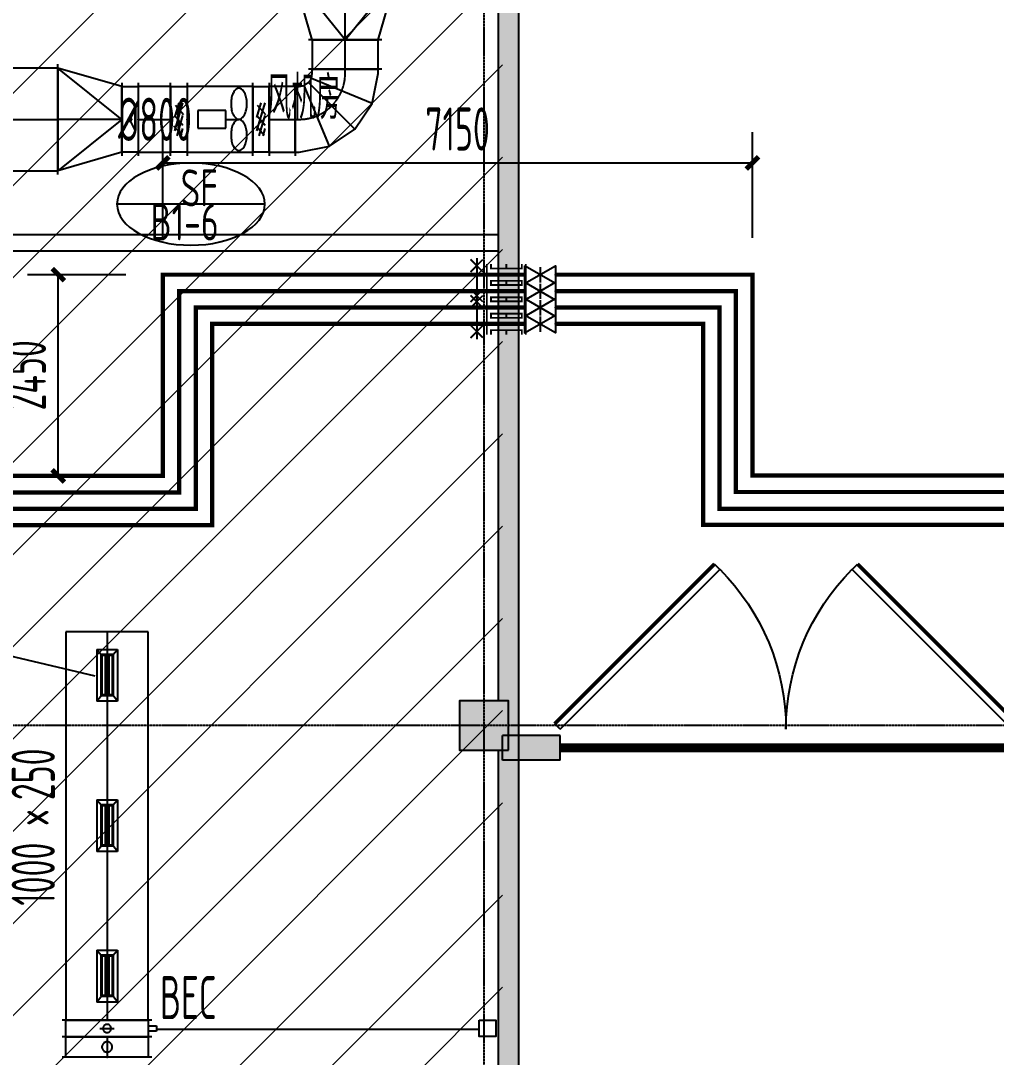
# Model space of a CAD drawing. Extents: x -20827274 to 1300756471, y -549375 to 3431892.
# Drawn here: x 38604 to 50475, y -211549 to -198935 of the extents above; entities that cross this region are included whole.
import ezdxf

# ---------------------------------------------------------------- set-up
doc = ezdxf.new("R2010")
doc.units = 0
doc.header["$LTSCALE"] = 10
for name, pattern in [('CENTER2', [1.125, 0.75, -0.125, 0.125, -0.125]), ('DASH', [0.35, 0.25, -0.1]), ('暖附图底图$0$DASH', [0.35, 0.25, -0.1]), ('暖附图底图$0$DOTE', [2.42, 2, -0.2, 0.02, -0.2])]:
    doc.linetypes.add(name, pattern=pattern)
for name, color, linetype in [('1-zs', 3, 'Continuous'), ('1-标注暖通', 4, 'Continuous'), ('DUCT-排烟中心线', 5, 'CENTER2'), ('DUCT-排烟标注', 3, 'Continuous'), ('DUCT-排烟法兰', 4, 'Continuous'), ('DUCT-排烟管', 2, 'Continuous'), ('DUCT-排烟管端线', 4, 'Continuous'), ('DUCT-排烟阀门', 7, 'Continuous'), ('DUCT-排风风口', 7, 'Continuous'), ('DUCT-送风中心线', 5, 'CENTER2'), ('DUCT-送风标注', 3, 'Continuous'), ('DUCT-送风法兰', 2, 'Continuous'), ('DUCT-送风管', 4, 'Continuous'), ('DUCT-送风管端线', 2, 'Continuous'), ('DUCT-送风管设备', 7, 'Continuous'), ('DUCT-送风阀门', 7, 'Continuous'), ('H-PIPE-空冷供水', 122, 'Continuous'), ('H-PIPE-空冷回水', 122, 'DASH'), ('H-TH_DIM', 3, 'Continuous'), ('H-VALVE-空冷供水', 7, 'Continuous'), ('H-VALVE-空冷回水', 7, 'Continuous'), ('H-暖通设备', 181, 'Continuous'), ('PUB_HATCH', 8, 'Continuous'), ('暖附图底图$0$1-标注暖通', 8, 'Continuous'), ('暖附图底图$0$A-COLUMN', 8, 'Continuous'), ('暖附图底图$0$A-PUB_HATCH', 8, 'Continuous'), ('暖附图底图$0$A-ROOM_NAME', 8, 'Continuous'), ('暖附图底图$0$A-WALL', 8, 'Continuous'), ('暖附图底图$0$A-WINDOW', 8, 'Continuous'), ('暖附图底图$0$DOTE', 8, 'Continuous'), ('暖附图底图$0$WALL', 8, 'Continuous'), ('暖附图底图$0$WINDOW_RF', 8, 'Continuous'), ('设备以及附件层', 7, 'Continuous')]:
    doc.layers.add(name, color=color, linetype=linetype)
doc.layers.add('F-非人防区', color=105, linetype='Continuous', lineweight=15)
doc.styles.add('8B2_02', font='tssdeng.shx', dxfattribs={"width": 0.6, "bigfont": 'TSSDCHN.shx'})
doc.styles.add('8B2_02_T3', font='tssdeng.shx', dxfattribs={"width": 0.6, "bigfont": 'TSSDCHN.shx'})
doc.styles.add('暖附图底图$0$8B2_02', font='tssdeng.shx', dxfattribs={"width": 0.6, "bigfont": 'TSSDCHN.shx'})
doc.dimstyles.new('_TCH_ARCH&&150', dxfattribs={"dimtxt": 525, "dimasz": 150, "dimexe": 375, "dimexo": 450, "dimgap": 150, "dimtad": 1, "dimdec": 0, "dimrnd": 50, "dimzin": 0, "dimdsep": 46, "dimtxsty": '8B2_02_T3', "dimblk": 'ARCHTICK', "dimcen": 0.09, "dimclrt": 7, "dimazin": 2, "dimtfac": 1, "dimtdec": 0, "dimtix": 1, "dimtmove": 2, "dimatfit": 3, "dimfxl": 0, "dimtolj": 1, "dimtzin": 0, "dimarcsym": 0})

# ---------------------------------------------------------------- blocks, each defined once
blk = doc.blocks.new('$VALVE$00000782')
at = {"layer": '设备以及附件层'}
for points in [[(-37.3, 53.7), (37.3, 128.2)], [(37.3, 53.7), (-37.3, 128.2)], [(0, 136.5), (0, -136.5)], [(37.3, -128.2), (-37.3, -53.7)], [(-37.3, -128.2), (37.3, -53.7)]]:
    blk.add_lwpolyline(points, dxfattribs=at)
blk = doc.blocks.new('RGGT')
at = {"layer": '1-标注暖通', "const_width": 20}
for points in [[(797149, 247868), (797000, 247719)], [(797000, 247868), (797149, 247719)], [(797075, 247884), (797075, 247338)], [(797000, 247504), (797149, 247355)], [(797149, 247504), (797000, 247355)]]:
    blk.add_lwpolyline(points, dxfattribs=at)
at = {"layer": 'H-VALVE-空冷回水', "xscale": 2, "yscale": 2, "zscale": 2}
blk.add_blockref('$VALVE$00000782', (797075, 247611), dxfattribs=at)
blk = doc.blocks.new('$风口$00000108')
for p, q in [((-250, 135), (-190, 75)), ((-250, -135), (-250, 135)), ((250, 135), (200, 75)), ((250, 135), (250, -135)), ((200, 25), (-190, 25)), ((-250, -135), (-190, -75)), ((200, -25), (-190, -25)), ((200, -75), (250, -135)), ((250, -135), (-250, -135))]:
    blk.add_line(p, q)
at = {"linetype": 'Continuous'}
blk.add_line((250, 135), (-250, 135), dxfattribs=at)
at = {"lineweight": 40}
for p, q in [((-190, 75), (200, 75)), ((-190, -75), (-190, 75)), ((200, 75), (200, -75)), ((-190, -75), (200, -75))]:
    blk.add_line(p, q, dxfattribs=at)
blk = doc.blocks.new('$轴流风机$00000011')
for p, q in [((-500, 500, 0), (-500, -500, 0)), ((500, 500, 0), (-500, 500, 0)), ((500, -500, 0), (500, 500, 0)), ((-339, 135, 0), (-339, -135, 0)), ((88, 135, 0), (-339, 135, 0)), ((88, -135, 0), (88, 135, 0)), ((88, 0, 0), (288, 0, 0)), ((-339, -135, 0), (88, -135, 0)), ((-500, -500, 0), (500, -500, 0))]:
    blk.add_line(p, q)
for centre, radius, start, end in [((288, 410, 0), 64.8, 90, 129.1821), ((288, 410, 0), 64.8, 50.8179, 90), ((633, 238, 0), 465, 168.1126, 180), ((462, 274, 0), 291, 153.0603, 168.1126), ((355, 329, 0), 170, 129.1821, 153.0603), ((222, 329, 0), 170, 26.9397, 50.8179), ((115, 274, 0), 291, 11.8874, 26.9397), ((-56, 238, 0), 465, 0, 11.8874), ((633, 238, 0), 465, 180, 191.8874), ((-56, 238, 0), 465, 348.1126, 0), ((462, 202, 0), 291, 191.8874, 206.9397), ((355, 148, 0), 170, 206.9397, 230.8179), ((288, 66, 0), 64.8, 230.8179, 270), ((288, 66, 0), 64.8, 270, 309.1821), ((222, 148, 0), 170, 309.1821, 333.0603), ((115, 202, 0), 291, 333.0603, 348.1126), ((633, -238, 0), 465, 168.1126, 180), ((462, -202, 0), 291, 153.0603, 168.1126), ((355, -148, 0), 170, 129.1821, 153.0603), ((288, -66, 0), 64.8, 90, 129.1821), ((288, -66, 0), 64.8, 50.8179, 90), ((222, -148, 0), 170, 26.9397, 50.8179), ((115, -202, 0), 291, 11.8874, 26.9397), ((-56, -238, 0), 465, 0, 11.8874), ((633, -238, 0), 465, 180, 191.8874), ((-56, -238, 0), 465, 348.1126, 0), ((462, -274, 0), 291, 191.8874, 206.9397), ((355, -329, 0), 170, 206.9397, 230.8179), ((288, -410, 0), 64.8, 230.8179, 270), ((288, -410, 0), 64.8, 270, 309.1821), ((222, -329, 0), 170, 309.1821, 333.0603), ((115, -274, 0), 291, 333.0603, 348.1126)]:
    blk.add_arc(centre, radius, start, end)
for p in [(-500, 0, 0), (500, 0, 0)]:
    blk.add_point(p)
blk = doc.blocks.new('_FZH')
blk.add_lwpolyline([(-0.5, -0.5), (0.5, -0.5), (0.5, 0.5), (-0.5, 0.5)], close=True)
at = {"layer": 'PUB_HATCH'}
blk.add_solid([(-0.5, -0.5), (0.5, -0.5), (-0.5, 0.5), (0.5, 0.5)], dxfattribs=at)
blk = doc.blocks.new('暖附图底图$0$$DorLib2D$00000091')
for p, q in [((-0.5, 0.0417), (-0.1464, 0.3952)), ((-0.1464, 0.3952), (-0.1582, 0.407)), ((0.1464, 0.3952), (0.1582, 0.407)), ((0.5, 0.0417), (0.1464, 0.3952)), ((-0.5, 0.0417), (-0.5118, 0.0535)), ((0.5, 0.0417), (0.5118, 0.0535))]:
    blk.add_line(p, q)
at = {"const_width": 0.00833}
for points in [[(-0.5118, 0.0535), (-0.1582, 0.407)], [(0.5118, 0.0535), (0.1582, 0.407)]]:
    blk.add_lwpolyline(points, dxfattribs=at)
for centre, start, end in [((-0.5, 0.0417), 0, 45), ((0.5, 0.0417), 135, 180)]:
    blk.add_arc(centre, 0.5, start, end)
blk = doc.blocks.new('暖附图底图$0$$DorLib2D$00000213')
at = {"color": 0, "linetype": '暖附图底图$0$DASH', "const_width": 0.02}
blk.add_lwpolyline([(0.5, 0), (-0.5, 0)], dxfattribs=at)
blk = doc.blocks.new('暖附图底图$0$AFSFCS')
at = {"layer": '暖附图底图$0$A-PUB_HATCH'}
for points in [[(44416.4, -201635.4), (44666.4, -201635.4), (44666.4, -198510.4), (44416.4, -198510.4)], [(44416.4, -207210.4), (44541.4, -207210.4), (44541.4, -207510.4), (44666.4, -207510.4), (44666.4, -201635.4), (44416.4, -201635.4)], [(44541.4, -207510.4), (44541.4, -207810.4), (44416.4, -207810.4), (44416.4, -216085.4), (44666.4, -216085.4), (44666.4, -207510.4)], [(45166.4, -207635.4), (44466.4, -207635.4), (44466.4, -207935.4), (45166.4, -207935.4)]]:
    blk.add_hatch(color=256, dxfattribs=at).paths.add_polyline_path(points)
at = {"layer": '暖附图底图$0$A-WALL'}
for p, q in [((44416.4, -201635.4), (44416.4, -198510.4)), ((44666.4, -201635.4), (44666.4, -198510.4)), ((38366.4, -201535.4), (44416.4, -201535.4)), ((44416.4, -207210.4), (44416.4, -201635.4)), ((44666.4, -207510.4), (44666.4, -201635.4)), ((38266.4, -201735.4), (44416.4, -201735.4)), ((44666.4, -216085.4), (44666.4, -207510.4)), ((44416.4, -216085.4), (44416.4, -207810.4))]:
    blk.add_line(p, q, dxfattribs=at)
at = {"layer": '暖附图底图$0$DOTE', "color": 16, "linetype": '暖附图底图$0$DOTE', "ltscale": 1.5}
for p, q in [((44241.4, -155629.3), (44241.4, -385768.2)), ((145070.3, -207510.4), (4332, -207510.4))]:
    blk.add_line(p, q, dxfattribs=at)
at = {"layer": '暖附图底图$0$WALL'}
for p, q in [((45166.4, -207635.4), (44466.4, -207635.4)), ((44466.4, -207935.4), (44466.4, -207635.4)), ((45166.4, -207935.4), (45166.4, -207635.4)), ((45166.4, -207935.4), (44466.4, -207935.4))]:
    blk.add_line(p, q, dxfattribs=at)
at = {"layer": '暖附图底图$0$A-COLUMN', "xscale": 600, "yscale": 600, "zscale": 600, "rotation": 90}
blk.add_blockref('_FZH', (44241.4, -207510.4), dxfattribs=at)
at = {"layer": '暖附图底图$0$A-WINDOW', "xscale": -5500, "yscale": 5500, "zscale": 100, "rotation": 180}
blk.add_blockref('暖附图底图$0$$DorLib2D$00000213', (47916.4, -207785.4), dxfattribs=at)
at = {"layer": '暖附图底图$0$WINDOW_RF', "xscale": 5500, "yscale": -5500, "zscale": 100, "rotation": 180}
blk.add_blockref('暖附图底图$0$$DorLib2D$00000091', (47916.4, -207785.4), dxfattribs=at)
at = {"layer": '暖附图底图$0$A-ROOM_NAME', "style": '暖附图底图$0$8B2_02', "width": 0.6}
blk.add_text('风机房', height=525, dxfattribs=at).set_placement((41596.7, -200135.5))
blk = doc.blocks.new('暖附图底图')
at = {"layer": '暖附图底图$0$1-标注暖通', "linetype": '暖附图底图$0$DASH'}
blk.add_blockref('暖附图底图$0$AFSFCS', (500000, 0), dxfattribs=at)
blk = doc.blocks.new('_ArchTick')
at = {"color": 0, "linetype": 'ByBlock', "const_width": 0.4}
blk.add_lwpolyline([(-0.5, -0.5), (0.5, 0.5)], dxfattribs=at)
blk = doc.blocks.new('*D1118')
at = {"layer": 'Defpoints', "color": 0, "transparency": 16777216}
for p in [(47507, -200665), (40333, -202026), (47507, -202026)]:
    blk.add_point(p, dxfattribs=at)
at = {"layer": 'H-TH_DIM', "color": 0, "lineweight": -2, "transparency": 16777216}
for p, q in [((40333, -201576), (40333, -200290)), ((47507, -201576), (47507, -200290)), ((40333, -200665), (47507, -200665))]:
    blk.add_line(p, q, dxfattribs=at)
at = {"layer": 'H-TH_DIM', "color": 0, "lineweight": -2, "transparency": 16777216, "xscale": 150, "yscale": 150, "zscale": 150, "rotation": 180}
blk.add_blockref('_ArchTick', (40333, -200665), dxfattribs=at)
at = {"layer": 'H-TH_DIM', "color": 0, "lineweight": -2, "transparency": 16777216, "xscale": 150, "yscale": 150, "zscale": 150}
blk.add_blockref('_ArchTick', (47507, -200665), dxfattribs=at)
at = {"layer": 'H-TH_DIM', "color": 7, "transparency": 16777216, "insert": (43920, -200253), "char_height": 525, "attachment_point": 5, "style": '8B2_02_T3'}
blk.add_mtext('\\A1;7150', dxfattribs=at)
blk = doc.blocks.new('*D1119')
at = {"layer": 'Defpoints', "color": 0, "transparency": 16777216}
for p in [(39061, -202026), (40333, -202026), (40333, -204475)]:
    blk.add_point(p, dxfattribs=at)
at = {"layer": 'H-TH_DIM', "color": 0, "lineweight": -2, "transparency": 16777216}
for p, q in [((39883, -202026), (38686, -202026)), ((39061, -204475), (39061, -202026)), ((39883, -204475), (38686, -204475))]:
    blk.add_line(p, q, dxfattribs=at)
at = {"layer": 'H-TH_DIM', "color": 0, "lineweight": -2, "transparency": 16777216, "xscale": 150, "yscale": 150, "zscale": 150}
for p, rotation in [((39061, -202026), 90), ((39061, -204475), 270)]:
    blk.add_blockref('_ArchTick', p, dxfattribs=dict(at, rotation=rotation))
at = {"layer": 'H-TH_DIM', "color": 7, "transparency": 16777216, "insert": (38649, -203251), "char_height": 525, "attachment_point": 5, "rotation": 90, "style": '8B2_02_T3'}
blk.add_mtext('\\A1;2450', dxfattribs=at)
blk = doc.blocks.new('$VALVE$00000547')
at = {"const_width": 30}
for points in [[(-317, 175), (-317, 175), (-317, -175)], [(0, 100), (-250, 100), (-250, 175)], [(0, 100), (0, 175)], [(0, 100), (250, 100), (250, 175)], [(317, 175), (317, 175), (317, -175)], [(-250, -175), (-250, -100), (0, -100)], [(0, -175), (0, -100)], [(250, -175), (250, -100), (0, -100)]]:
    blk.add_lwpolyline(points, dxfattribs=at)
blk = doc.blocks.new('$VALVE$00000296')
for points in [[(-125, 72.2), (-125, -72.2), (125, 72.2), (125, -72.2), (-125, 72.2)], [(0, 60.2), (0, -63.6)]]:
    blk.add_lwpolyline(points)
for p in [(-125, 0), (125, 0)]:
    blk.add_point(p)

msp = doc.modelspace()

# ---------------------------------------------------------------- hatches: boundary and pattern name
at = {"layer": 'F-非人防区'}
h = msp.add_hatch(dxfattribs=at)
h.set_pattern_fill('ANSI31', color=8, scale=500)
h.set_pattern_definition([(45, (-67108.6, 126739.6), (-561.266, 561.266), [])])
edge = h.paths.add_edge_path()
edge.add_line((26041.4, -160910.4), (26041.4, -174910.4))
edge.add_line((26041.4, -174910.4), (44466.4, -174910.4))
edge.add_line((44466.4, -174910.4), (44466.4, -230535.4))
edge.add_line((44466.4, -230535.4), (29591.4, -230535.4))
edge.add_line((29591.4, -230535.4), (29591.4, -228585.4))
edge.add_line((29591.4, -228585.4), (32466.4, -228585.4))
edge.add_line((32466.4, -228585.4), (32466.4, -223185.4))
edge.add_line((32466.4, -223185.4), (6116.4, -223185.4))
edge.add_line((6116.4, -223185.4), (6116.4, -236210.4))
edge.add_line((6116.4, -236210.4), (5916.4, -236210.4))
edge.add_line((5916.4, -236210.4), (5921.1, -289912.2))
edge.add_line((5921.1, -289912.2), (35191.4, -289912.2))
edge.add_line((35191.4, -289912.2), (35191.4, -296310.4))
edge.add_line((35191.4, -296310.4), (35041.4, -296310.4))
edge.add_line((35041.4, -296310.4), (35041.4, -296910.4))
edge.add_line((35041.4, -296910.4), (35641.4, -296910.4))
edge.add_line((35641.4, -296910.4), (44736.4, -305099.6))
edge.add_line((44736.4, -305099.6), (22456.5, -329844))
edge.add_line((22456.5, -329844), (22456.5, -340006.4))
edge.add_line((22456.5, -340006.4), (-13248.1, -379660.4))
edge.add_line((-13248.1, -379660.4), (-90108.6, -379660.4))
edge.add_line((-90108.6, -379660.4), (-90108.6, -373660.4))
edge.add_line((-90108.6, -373660.4), (-91358.6, -373660.4))
edge.add_arc((-91358.6, -361660.4), 12000, 180, 270, ccw=False)
edge.add_line((-103358.6, -361660.4), (-103358.6, -333450.4))
edge.add_line((-103358.6, -333450.4), (-95358.6, -333436.6))
edge.add_line((-95358.6, -333436.6), (-95358.6, -160610.4))
edge.add_line((-95358.6, -160610.4), (-86333.4, -160610.4))
edge.add_line((-86333.4, -160610.4), (-86333.6, -149790))
edge.add_line((-86333.6, -149790), (-73433.4, -149790))
edge.add_line((-73433.4, -149790), (-73433.4, -160610.4))
edge.add_line((-73433.4, -160610.4), (26041.4, -160910.4))
at = {"layer": 'H-PIPE-空冷供水', "linetype": 'Continuous'}
for points in [[(40533, -202225.7), (40506.7, -202225.7), (40506.7, -202199.5)], [(40533, -202225.7), (40533, -202199.5), (40506.7, -202199.5)], [(47307, -202225.7), (47307, -202199.5), (47333.2, -202199.5)], [(47307, -202225.7), (47333.2, -202225.7), (47333.2, -202199.5)], [(40933, -202625.7), (40906.7, -202625.7), (40906.7, -202599.5)], [(40933, -202625.7), (40933, -202599.5), (40906.7, -202599.5)], [(46907, -202625.7), (46907, -202599.5), (46933.2, -202599.5)], [(46907, -202625.7), (46933.2, -202625.7), (46933.2, -202599.5)], [(40533, -204675.5), (40559.2, -204675.5), (40559.2, -204701.7)], [(40533, -204675.5), (40533, -204701.7), (40559.2, -204701.7)], [(47307, -204670.4), (47307, -204696.6), (47280.7, -204696.6)], [(47307, -204670.4), (47280.7, -204670.4), (47280.7, -204696.6)], [(40933, -205075.5), (40959.2, -205075.5), (40959.2, -205101.7)], [(40933, -205075.5), (40933, -205101.7), (40959.2, -205101.7)], [(46907, -205070.4), (46907, -205096.6), (46880.7, -205096.6)], [(46907, -205070.4), (46880.7, -205070.4), (46880.7, -205096.6)]]:
    msp.add_hatch(color=256, dxfattribs=at).paths.add_polyline_path(points)
at = {"layer": 'H-PIPE-空冷回水', "linetype": 'DASH'}
for points in [[(40333, -202025.7), (40333, -201999.5), (40306.7, -201999.5)], [(40333, -202025.7), (40306.7, -202025.7), (40306.7, -201999.5)], [(47507, -202025.7), (47507, -201999.5), (47533.2, -201999.5)], [(47507, -202025.7), (47533.2, -202025.7), (47533.2, -201999.5)], [(40733, -202425.7), (40706.7, -202425.7), (40706.7, -202399.5)], [(40733, -202425.7), (40733, -202399.5), (40706.7, -202399.5)], [(47107, -202425.7), (47107, -202399.5), (47133.2, -202399.5)], [(47107, -202425.7), (47133.2, -202425.7), (47133.2, -202399.5)], [(47507, -204470.4), (47507, -204496.6), (47480.7, -204496.6)], [(47507, -204470.4), (47480.7, -204470.4), (47480.7, -204496.6)], [(40333, -204475.5), (40333, -204501.7), (40359.2, -204501.7)], [(40333, -204475.5), (40359.2, -204475.5), (40359.2, -204501.7)], [(40733, -204875.5), (40759.2, -204875.5), (40759.2, -204901.7)], [(40733, -204875.5), (40733, -204901.7), (40759.2, -204901.7)], [(47107, -204873.7), (47107, -204899.9), (47080.7, -204899.9)], [(47107, -204873.7), (47080.7, -204873.7), (47080.7, -204899.9)]]:
    msp.add_hatch(color=256, dxfattribs=at).paths.add_polyline_path(points)

# ---------------------------------------------------------------- linework, layer by layer
at = {"layer": '1-标注暖通'}
for p, q in [((38163.8, -206589.7), (39506.5, -206908.4, 2600)), ((40257.7, -211205.5, 500), (44184.1, -211205.5))]:
    msp.add_line(p, q, dxfattribs=at)
msp.add_lwpolyline([(44184.1, -211097.8), (44384.1, -211097.8), (44384.1, -211297.8), (44184.1, -211297.8)], close=True, dxfattribs=at)
at = {"layer": 'DUCT-排烟中心线'}
msp.add_line((39654.6, -206372.8), (39654.6, -211098.9), dxfattribs=at)
at = {"layer": 'DUCT-排烟法兰'}
for p, q in [((40199.6, -211099), (39109.6, -211099)), ((40199.6, -211299.2), (39109.6, -211299.2)), ((40199.6, -211549.4), (39109.6, -211549.4))]:
    msp.add_line(p, q, dxfattribs=at)
at = {"layer": 'DUCT-排烟法兰', "color": 18, "true_color": 0x000000}
for p in [(39654.6, -211098.9, 500), (39654.6, -211099.1, 500), (39654.6, -211299.1, 500), (39654.6, -211299.3, 500), (39654.6, -211549.3, 500)]:
    msp.add_point(p, dxfattribs=at)
at = {"layer": 'DUCT-排烟管'}
for p, q in [((39154.6, -206372.8), (39154.6, -211098.9)), ((40154.6, -206372.8), (39154.6, -206372.8)), ((40154.6, -211098.9), (40154.6, -206372.8)), ((39154.6, -211098.9), (40154.6, -211098.9)), ((39154.6, -211299.1), (39154.6, -211099.1)), ((40154.6, -211099.1), (40154.6, -211299.1)), ((39154.6, -211549.3), (39154.6, -211299.3)), ((40154.6, -211299.3), (40154.6, -211549.3))]:
    msp.add_line(p, q, dxfattribs=at)
at = {"layer": 'DUCT-排烟管端线'}
for p, q in [((39154.6, -211099.1), (40154.6, -211099.1)), ((39154.6, -211299.1), (40154.6, -211299.1)), ((40154.6, -211299.3), (39154.6, -211299.3)), ((40154.6, -211549.3), (39154.6, -211549.3))]:
    msp.add_line(p, q, dxfattribs=at)
at = {"layer": 'DUCT-排烟阀门'}
for p, q in [((39625.2, -211158.7), (39620.4, -211162.7)), ((39630.5, -211155.3), (39625.2, -211158.7)), ((39636.2, -211152.7), (39630.5, -211155.3)), ((39642.2, -211150.7), (39636.2, -211152.7)), ((39648.3, -211149.5), (39642.2, -211150.7)), ((39654.6, -211149.1), (39648.3, -211149.5)), ((39660.9, -211149.5), (39654.6, -211149.1)), ((39667, -211150.7), (39660.9, -211149.5)), ((39673, -211152.7), (39667, -211150.7)), ((39678.7, -211155.3), (39673, -211152.7)), ((39684, -211158.7), (39678.7, -211155.3)), ((39688.8, -211162.7), (39684, -211158.7)), ((39567.1, -211199.1), (39742.1, -211199.1)), ((39605.5, -211189.8), (39604.7, -211196)), ((39604.7, -211196), (39604.7, -211202.3)), ((39604.7, -211202.3), (39605.5, -211208.5)), ((39607, -211183.7), (39605.5, -211189.8)), ((39605.5, -211208.5), (39607, -211214.6)), ((39609.4, -211177.9), (39607, -211183.7)), ((39607, -211214.6), (39609.4, -211220.4)), ((39612.4, -211172.4), (39609.4, -211177.9)), ((39609.4, -211220.4), (39612.4, -211225.9)), ((39616.1, -211167.3), (39612.4, -211172.4)), ((39612.4, -211225.9), (39616.1, -211231)), ((39620.4, -211162.7), (39616.1, -211167.3)), ((39616.1, -211231), (39620.4, -211235.6)), ((39620.4, -211235.6), (39625.2, -211239.6)), ((39625.2, -211239.6), (39630.5, -211243)), ((39630.5, -211243), (39636.2, -211245.6)), ((39636.2, -211245.6), (39642.2, -211247.6)), ((39642.2, -211247.6), (39648.3, -211248.7)), ((39648.3, -211248.7), (39654.6, -211249.1)), ((39654.6, -211249.1), (39660.9, -211248.7)), ((39660.9, -211248.7), (39667, -211247.6)), ((39667, -211247.6), (39673, -211245.6)), ((39673, -211245.6), (39678.7, -211243)), ((39678.7, -211243), (39684, -211239.6)), ((39684, -211239.6), (39688.8, -211235.6)), ((39693.1, -211167.3), (39688.8, -211162.7)), ((39688.8, -211235.6), (39693.1, -211231)), ((39696.8, -211172.4), (39693.1, -211167.3)), ((39693.1, -211231), (39696.8, -211225.9)), ((39699.8, -211177.9), (39696.8, -211172.4)), ((39696.8, -211225.9), (39699.8, -211220.4)), ((39702.2, -211183.7), (39699.8, -211177.9)), ((39699.8, -211220.4), (39702.2, -211214.6)), ((39703.7, -211189.8), (39702.2, -211183.7)), ((39702.2, -211214.6), (39703.7, -211208.5)), ((39704.5, -211196), (39703.7, -211189.8)), ((39703.7, -211208.5), (39704.5, -211202.3)), ((39704.5, -211202.3), (39704.5, -211196)), ((40154.6, -211165.9), (40254.6, -211165.9)), ((40254.6, -211232.3), (40154.6, -211232.3)), ((40254.6, -211165.9), (40254.6, -211232.3)), ((39593.7, -211410.4), (39592.5, -211417.3)), ((39595.6, -211403.7), (39593.7, -211410.4)), ((39598.3, -211397.2), (39595.6, -211403.7)), ((39601.7, -211391.1), (39598.3, -211397.2)), ((39605.7, -211385.4), (39601.7, -211391.1)), ((39610.4, -211380.1), (39605.7, -211385.4)), ((39615.6, -211375.5), (39610.4, -211380.1)), ((39621.3, -211371.4), (39615.6, -211375.5)), ((39627.5, -211368), (39621.3, -211371.4)), ((39634, -211365.3), (39627.5, -211368)), ((39640.7, -211363.4), (39634, -211365.3)), ((39647.6, -211362.2), (39640.7, -211363.4)), ((39654.6, -211361.8), (39647.6, -211362.2)), ((39654.6, -211315), (39654.6, -211533.7)), ((39661.6, -211362.2), (39654.6, -211361.8)), ((39668.5, -211363.4), (39661.6, -211362.2)), ((39675.2, -211365.3), (39668.5, -211363.4)), ((39681.7, -211368), (39675.2, -211365.3)), ((39687.9, -211371.4), (39681.7, -211368)), ((39693.6, -211375.5), (39687.9, -211371.4)), ((39698.8, -211380.1), (39693.6, -211375.5)), ((39703.5, -211385.4), (39698.8, -211380.1)), ((39707.5, -211391.1), (39703.5, -211385.4)), ((39710.9, -211397.2), (39707.5, -211391.1)), ((39713.6, -211403.7), (39710.9, -211397.2)), ((39715.5, -211410.4), (39713.6, -211403.7)), ((39716.7, -211417.3), (39715.5, -211410.4)), ((39592.5, -211417.3), (39592.1, -211424.3)), ((39592.1, -211424.3), (39592.5, -211431.3)), ((39592.5, -211431.3), (39593.7, -211438.2)), ((39593.7, -211438.2), (39595.6, -211445)), ((39595.6, -211445), (39598.3, -211451.5)), ((39598.3, -211451.5), (39601.7, -211457.6)), ((39601.7, -211457.6), (39605.7, -211463.3)), ((39605.7, -211463.3), (39610.4, -211468.5)), ((39610.4, -211468.5), (39615.6, -211473.2)), ((39615.6, -211473.2), (39621.3, -211477.3)), ((39621.3, -211477.3), (39627.5, -211480.7)), ((39627.5, -211480.7), (39634, -211483.3)), ((39634, -211483.3), (39640.7, -211485.3)), ((39640.7, -211485.3), (39647.6, -211486.4)), ((39647.6, -211486.4), (39654.6, -211486.8)), ((39654.6, -211486.8), (39661.6, -211486.4)), ((39661.6, -211486.4), (39668.5, -211485.3)), ((39668.5, -211485.3), (39675.2, -211483.3)), ((39675.2, -211483.3), (39681.7, -211480.7)), ((39681.7, -211480.7), (39687.9, -211477.3)), ((39687.9, -211477.3), (39693.6, -211473.2)), ((39693.6, -211473.2), (39698.8, -211468.5)), ((39698.8, -211468.5), (39703.5, -211463.3)), ((39703.5, -211463.3), (39707.5, -211457.6)), ((39707.5, -211457.6), (39710.9, -211451.5)), ((39710.9, -211451.5), (39713.6, -211445)), ((39713.6, -211445), (39715.5, -211438.2)), ((39715.5, -211438.2), (39716.7, -211431.3)), ((39717.1, -211424.3), (39716.7, -211417.3)), ((39716.7, -211431.3), (39717.1, -211424.3))]:
    msp.add_line(p, q, dxfattribs=at)
at = {"layer": 'DUCT-送风中心线'}
for p, q in [((42552.3, -199167.1), (42552.3, -198392.1)), ((42552.3, -199525.6), (42552.3, -199167.3)), ((42552.3, -199575.8), (42552.3, -199525.8)), ((37598.6, -200135.8), (39057, -200135.8)), ((39832.2, -200135.8), (39057.2, -200135.8)), ((40032.6, -200135.8), (40427.7, -200135.8)), ((40427.9, -200135.8), (40428.1, -200135.8)), ((41628.7, -200135.8), (41628.5, -200135.8)), ((41628.9, -200135.8), (41942.1, -200135.8)), ((41942.3, -200135.8), (41992.3, -200135.8))]:
    msp.add_line(p, q, dxfattribs=at)
msp.add_arc((41992.3, -199575.8), 560, 270, 0, dxfattribs=at)
at = {"layer": 'DUCT-送风法兰'}
for p, q in [((42997.3, -199167.2), (42107.3, -199167.2)), ((39057.1, -200805.8), (39057.1, -199465.8)), ((42997.3, -199525.7), (42107.3, -199525.7)), ((39832.3, -199690.8), (39832.3, -200580.8)), ((40032.5, -199690.8), (40032.5, -200580.8)), ((40427.8, -200580.8), (40427.8, -199690.8)), ((40628.2, -199690.8), (40628.2, -200580.8)), ((41428.4, -200580.8), (41428.4, -199690.8)), ((41628.8, -199690.8), (41628.8, -200580.8)), ((41942.2, -199690.8), (41942.2, -200580.8))]:
    msp.add_line(p, q, dxfattribs=at)
at = {"layer": 'DUCT-送风法兰', "color": 18, "true_color": 0x000000}
for p in [(42552.3, -199167.1, 500), (42552.3, -199167.3, 500), (42552.3, -199525.6, 500), (42552.3, -199525.8, 500), (39057, -200135.8, 500), (39057.2, -200135.8, 500), (39832.2, -200135.8, 500), (39832.4, -200135.8, 500), (40032.4, -200135.8, 500), (40032.6, -200135.8, 500), (40427.7, -200135.8, 500), (40427.9, -200135.8, 500), (40628.1, -200135.8, 500), (40628.3, -200135.8, 500), (41428.3, -200135.8, 500), (41428.5, -200135.8, 500), (41628.7, -200135.8, 500), (41628.9, -200135.8, 500), (41942.1, -200135.8, 500), (41942.3, -200135.8, 500)]:
    msp.add_point(p, dxfattribs=at)
at = {"layer": 'DUCT-送风管'}
for p, q in [((42152.3, -199167.1), (41927.3, -198392.1)), ((42552.3, -199167.1), (41927.3, -198392.1)), ((42552.3, -199167.1), (43177.3, -198392.1)), ((42952.3, -199167.1), (43177.3, -198392.1)), ((42952.3, -199167.3), (42152.3, -199167.3)), ((42152.3, -199167.3), (42152.3, -199525.6)), ((42952.3, -199525.6), (42952.3, -199167.3)), ((39057, -199510.8), (37598.6, -199510.8)), ((39057, -200760.8), (39057, -199510.8)), ((39832.2, -199735.8), (39057.2, -199510.8)), ((39832.2, -200135.8), (39057.2, -199510.8)), ((42152.3, -199525.6), (42952.3, -199525.6)), ((42152.3, -199575.8), (42152.3, -199525.8)), ((42952.3, -199575.8), (42952.3, -199525.8)), ((42105.5, -199689), (42140.2, -199637)), ((42140.2, -199637), (42152.3, -199575.8)), ((42879.3, -199943.2), (42952.3, -199575.8)), ((39832.4, -199735.8), (40032.4, -199735.8)), ((40427.7, -199735.8), (40032.6, -199735.8)), ((40032.6, -199735.8), (40032.6, -200535.8)), ((40427.7, -200535.8), (40427.7, -199735.8)), ((40427.9, -199735.8), (40428.1, -199735.8)), ((40428.1, -199735.8), (40628.1, -199735.8)), ((41428.5, -199735.8), (41628.5, -199735.8)), ((41628.7, -199735.8), (41628.5, -199735.8)), ((41942.1, -199735.8), (41628.9, -199735.8)), ((41628.9, -199735.8), (41628.9, -200535.8)), ((41942.1, -200535.8), (41942.1, -199735.8)), ((41942.3, -199735.8), (41992.3, -199735.8)), ((41992.3, -199735.8), (42053.6, -199723.6)), ((42053.6, -199723.6), (42105.5, -199689)), ((42671.2, -200254.6), (42879.3, -199943.2)), ((39832.2, -200135.8), (39057.2, -200760.8)), ((42359.7, -200462.7), (42671.2, -200254.6)), ((39832.2, -200535.8), (39057.2, -200760.8)), ((40032.4, -200535.8), (39832.4, -200535.8)), ((40032.6, -200535.8), (40427.7, -200535.8)), ((40427.9, -200535.8), (40428.1, -200535.8)), ((40628.1, -200535.8), (40428.1, -200535.8)), ((41628.5, -200535.8), (41428.5, -200535.8)), ((41628.7, -200535.8), (41628.5, -200535.8)), ((41628.9, -200535.8), (41942.1, -200535.8)), ((41942.3, -200535.8), (41992.3, -200535.8)), ((41992.3, -200535.8), (42359.7, -200462.7)), ((37598.6, -200760.8), (39057, -200760.8))]:
    msp.add_line(p, q, dxfattribs=at)
at = {"layer": 'DUCT-送风管', "color": 18, "true_color": 0x000000}
for p in [(42552.3, -199167.1, 500), (42552.3, -199525.8, 500), (39057.2, -200135.8, 500), (39832.2, -200135.8, 500), (40427.9, -200135.8, 500), (40428.1, -200135.8, 500), (41628.5, -200135.8, 500), (41628.7, -200135.8, 500), (41942.3, -200135.8, 500)]:
    msp.add_point(p, dxfattribs=at)
at = {"layer": 'DUCT-送风管端线'}
for p, q in [((42152.3, -199167.1), (42952.3, -199167.1)), ((39057.2, -199510.8), (39057.2, -200760.8)), ((42952.3, -199525.8), (42152.3, -199525.8)), ((42879.3, -199943.2), (42140.2, -199637)), ((39832.2, -200535.8), (39832.2, -199735.8)), ((39832.4, -199735.8), (39832.4, -200535.8)), ((40032.4, -199735.8), (40032.4, -200535.8)), ((40427.9, -199735.8), (40427.9, -200535.8)), ((40428.1, -200535.8), (40428.1, -199735.8)), ((40428.1, -199735.8), (40428.1, -200535.8)), ((40628.1, -199735.8), (40628.1, -200535.8)), ((41428.5, -199735.8), (41428.5, -200535.8)), ((41628.5, -199735.8), (41628.5, -200535.8)), ((41628.5, -199735.8), (41628.5, -200535.8)), ((41628.7, -200535.8), (41628.7, -199735.8)), ((41942.3, -200535.8), (41942.3, -199735.8)), ((42359.7, -200462.7), (42053.6, -199723.6)), ((42671.2, -200254.6), (42105.5, -199689))]:
    msp.add_line(p, q, dxfattribs=at)
at = {"layer": 'DUCT-送风阀门'}
for p, q in [((40002.4, -199995.8), (39932.4, -200135.8)), ((40478.1, -200275), (40576, -199935.8)), ((40478.1, -200115), (40529.8, -199935.8)), ((40586.2, -200080.6), (40486.2, -199965.1)), ((41478.5, -200275), (41576.4, -199935.8)), ((41478.5, -200115), (41530.2, -199935.8)), ((41586.6, -200080.6), (41486.6, -199965.1)), ((39910.7, -200131.7), (39910.3, -200135.8)), ((39910.3, -200135.8), (39910.7, -200139.9)), ((39911.8, -200127.8), (39910.7, -200131.7)), ((39910.7, -200139.9), (39911.8, -200143.8)), ((39913.6, -200124.2), (39911.8, -200127.8)), ((39911.8, -200143.8), (39913.6, -200147.5)), ((39916.1, -200120.9), (39913.6, -200124.2)), ((39913.6, -200147.5), (39916.1, -200150.7)), ((39919.1, -200118.1), (39916.1, -200120.9)), ((39916.1, -200150.7), (39919.1, -200153.5)), ((39918, -200131.6), (39917.5, -200134.4)), ((39917.5, -200134.4), (39917.5, -200137.2)), ((39917.5, -200137.2), (39918, -200140)), ((39919.1, -200128.9), (39918, -200131.6)), ((39918, -200140), (39919.1, -200142.7)), ((39922.6, -200116), (39919.1, -200118.1)), ((39920.6, -200126.5), (39919.1, -200128.9)), ((39919.1, -200142.7), (39920.6, -200145.1)), ((39919.1, -200153.5), (39922.6, -200155.7)), ((39922.6, -200124.5), (39920.6, -200126.5)), ((39920.6, -200145.1), (39922.6, -200147.2)), ((39921.9, -200133.7), (39921.7, -200135.8)), ((39921.7, -200135.8), (39921.9, -200137.9)), ((39922.5, -200131.7), (39921.9, -200133.7)), ((39921.9, -200137.9), (39922.5, -200139.9)), ((39923.5, -200129.9), (39922.5, -200131.7)), ((39922.5, -200139.9), (39923.5, -200141.8)), ((39926.4, -200114.5), (39922.6, -200116)), ((39924.9, -200122.8), (39922.6, -200124.5)), ((39922.6, -200147.2), (39924.9, -200148.8)), ((39922.6, -200155.7), (39926.4, -200157.1)), ((39924.9, -200128.2), (39923.5, -200129.9)), ((39923.5, -200141.8), (39924.9, -200143.4)), ((39927.5, -200121.6), (39924.9, -200122.8)), ((39926.5, -200126.9), (39924.9, -200128.2)), ((39924.9, -200143.4), (39926.5, -200144.7)), ((39924.9, -200148.8), (39927.5, -200150)), ((39930.4, -200113.8), (39926.4, -200114.5)), ((39926.4, -200157.1), (39930.4, -200157.9)), ((39928.3, -200125.9), (39926.5, -200126.9)), ((39926.5, -200144.7), (39928.3, -200145.7)), ((39930.3, -200121), (39927.5, -200121.6)), ((39927.5, -200150), (39930.3, -200150.7)), ((39930.3, -200125.3), (39928.3, -200125.9)), ((39928.3, -200145.7), (39930.3, -200146.3)), ((39933.2, -200120.8), (39930.3, -200121)), ((39932.4, -200125.1), (39930.3, -200125.3)), ((39930.3, -200146.3), (39932.4, -200146.5)), ((39930.3, -200150.7), (39933.2, -200150.8)), ((39934.5, -200113.8), (39930.4, -200113.8)), ((39930.4, -200157.9), (39934.5, -200157.9)), ((39934.5, -200125.3), (39932.4, -200125.1)), ((40002.4, -200275.8), (39932.4, -200135.8)), ((39932.4, -200146.5), (39934.5, -200146.3)), ((39936, -200121.2), (39933.2, -200120.8)), ((39933.2, -200150.8), (39936, -200150.4)), ((39938.5, -200114.5), (39934.5, -200113.8)), ((39936.5, -200125.9), (39934.5, -200125.3)), ((39934.5, -200146.3), (39936.5, -200145.7)), ((39934.5, -200157.9), (39938.5, -200157.1)), ((39938.7, -200122.2), (39936, -200121.2)), ((39936, -200150.4), (39938.7, -200149.5)), ((39938.4, -200126.9), (39936.5, -200125.9)), ((39936.5, -200145.7), (39938.4, -200144.7)), ((39940, -200128.2), (39938.4, -200126.9)), ((39938.4, -200144.7), (39940, -200143.4)), ((39942.3, -200116), (39938.5, -200114.5)), ((39938.5, -200157.1), (39942.3, -200155.7)), ((39941.1, -200123.6), (39938.7, -200122.2)), ((39938.7, -200149.5), (39941.1, -200148)), ((39941.4, -200129.9), (39940, -200128.2)), ((39940, -200143.4), (39941.4, -200141.8)), ((39943.3, -200125.5), (39941.1, -200123.6)), ((39941.1, -200148), (39943.3, -200146.2)), ((39942.4, -200131.7), (39941.4, -200129.9)), ((39941.4, -200141.8), (39942.4, -200139.9)), ((39945.8, -200118.1), (39942.3, -200116)), ((39942.3, -200155.7), (39945.8, -200153.5)), ((39943, -200133.7), (39942.4, -200131.7)), ((39942.4, -200139.9), (39943, -200137.9)), ((39943.2, -200135.8), (39943, -200133.7)), ((39943, -200137.9), (39943.2, -200135.8)), ((39945.1, -200127.7), (39943.3, -200125.5)), ((39943.3, -200146.2), (39945.1, -200143.9)), ((39946.4, -200130.2), (39945.1, -200127.7)), ((39945.1, -200143.9), (39946.4, -200141.4)), ((39948.8, -200120.9), (39945.8, -200118.1)), ((39945.8, -200153.5), (39948.8, -200150.7)), ((39947.2, -200133), (39946.4, -200130.2)), ((39946.4, -200141.4), (39947.2, -200138.7)), ((39947.4, -200135.8), (39947.2, -200133)), ((39947.2, -200138.7), (39947.4, -200135.8)), ((39951.3, -200124.2), (39948.8, -200120.9)), ((39948.8, -200150.7), (39951.3, -200147.5)), ((39953.1, -200127.8), (39951.3, -200124.2)), ((39951.3, -200147.5), (39953.1, -200143.8)), ((39954.2, -200131.7), (39953.1, -200127.8)), ((39953.1, -200143.8), (39954.2, -200139.9)), ((39954.6, -200135.8), (39954.2, -200131.7)), ((39954.2, -200139.9), (39954.6, -200135.8)), ((40578.1, -200210.1), (40478.1, -200094.6)), ((40506.7, -200335.8), (40578.1, -200088.6)), ((41578.5, -200210.1), (41478.5, -200094.6)), ((41507.1, -200335.8), (41578.5, -200088.6)), ((40566.5, -200332.7), (40466.5, -200217.2)), ((40552.9, -200335.8), (40578.1, -200248.6)), ((41566.9, -200332.7), (41466.9, -200217.2)), ((41553.3, -200335.8), (41578.5, -200248.6))]:
    msp.add_line(p, q, dxfattribs=at)
at = {"layer": 'H-PIPE-空冷供水', "linetype": 'Continuous', "ltscale": 1.5, "const_width": 52.5}
for points in [[(40533, -204675.5), (40533, -202225.7)], [(40533, -202225.7), (44736.1, -202225.7)], [(45111.1, -202225.7), (47307, -202225.7)], [(47307, -204670.4), (47307, -202225.7)], [(40933, -205075.5), (40933, -202625.7)], [(40933, -202625.7), (44736.1, -202625.7)], [(45111.1, -202625.7), (46907, -202625.7)], [(46907, -205070.4), (46907, -202625.7)], [(33223.8, -204675.5), (40533, -204675.5)], [(47307, -204670.4), (61624, -204670.4)], [(32669.7, -205075.5), (40933, -205075.5)], [(46907, -205070.4), (61624, -205070.4)]]:
    msp.add_lwpolyline(points, dxfattribs=at)
at = {"layer": 'H-PIPE-空冷回水', "linetype": 'DASH', "ltscale": 1.5, "const_width": 52.5}
for points in [[(40333, -202025.7), (44736.1, -202025.7)], [(40333, -204475.5), (40333, -202025.7)], [(45111.1, -202025.7), (47507, -202025.7)], [(47507, -204470.4), (47507, -202025.7)], [(40733, -204875.5), (40733, -202425.7)], [(40733, -202425.7), (44736.1, -202425.7)], [(45111.1, -202425.7), (47107, -202425.7)], [(47107, -204873.7), (47107, -202425.7)], [(33223.8, -204475.5), (40333, -204475.5)], [(47507, -204470.4), (61824, -204470.4)], [(32917.8, -204875.5), (40733, -204875.5)], [(47107, -204873.7), (61824, -204873.7)]]:
    msp.add_lwpolyline(points, dxfattribs=at)
at = {"layer": 'H-暖通设备', "linetype": 'Continuous'}
msp.add_line((41574.9, -201166.9), (39774.9, -201166.9), dxfattribs=at)
at = {"layer": 'H-暖通设备', "linetype": 'Continuous', "extrusion": (0, 0, -1)}
msp.add_ellipse((40674.9, -201166.9), major_axis=(-900, 0), ratio=0.5555556, dxfattribs=at)

# ---------------------------------------------------------------- block references
at = {"layer": '1-zs'}
msp.add_blockref('暖附图底图', (-500000, 0), dxfattribs=at)
at = {"layer": '1-标注暖通'}
for p in [(-752920.9, -449710.1), (-752920.9, -450148.1)]:
    msp.add_blockref('RGGT', p, dxfattribs=at)
at = {"layer": 'DUCT-排风风口', "xscale": 1.26, "yscale": 0.9259259259259259, "rotation": 90}
for p in [(39654.6, -206902.1, 2600), (39654.6, -208732.1, 2600), (39654.6, -210562.1, 2600)]:
    msp.add_blockref('$风口$00000108', p, dxfattribs=at)
at = {"layer": 'DUCT-送风管设备', "xscale": 0.8, "yscale": 0.8, "zscale": 800}
msp.add_blockref('$轴流风机$00000011', (41028.3, -200135.8, 500), dxfattribs=at)
at = {"layer": 'H-VALVE-空冷供水', "xscale": 1.5, "yscale": 1.5, "zscale": 1.5}
for p in [(44923.6, -202225.7), (44923.6, -202625.7)]:
    msp.add_blockref('$VALVE$00000296', p, dxfattribs=at)
at = {"layer": 'H-VALVE-空冷回水'}
for name, p, xscale, yscale, zscale in [('$VALVE$00000547', (44513.6, -202025.7), 0.75, 0.75, 0.75), ('$VALVE$00000296', (44923.6, -202025.7), 1.5, 1.5, 1.5), ('$VALVE$00000547', (44513.6, -202225.7), 0.75, 0.75, 0.75), ('$VALVE$00000547', (44513.6, -202425.7), 0.75, 0.75, 0.75), ('$VALVE$00000296', (44923.6, -202425.7), 1.5, 1.5, 1.5), ('$VALVE$00000547', (44513.6, -202625.7), 0.75, 0.75, 0.75)]:
    msp.add_blockref(name, p, dxfattribs=dict(at, xscale=xscale, yscale=yscale, zscale=zscale))

# ---------------------------------------------------------------- texts
at = {"layer": '1-标注暖通', "style": '8B2_02', "width": 0.6}
msp.add_text('BEC', height=525, dxfattribs=at).set_placement((40299.2, -211085.8))
at = {"layer": 'DUCT-排烟标注', "style": '8B2_02', "width": 0.6}
for s, p in [('250', (39019, -208420.9, 500)), ('×', (39019, -208735.9, 500)), ('1000', (39019, -209705.1, 500))]:
    msp.add_text(s, height=525, rotation=90, dxfattribs=at).set_placement(p)
at = {"layer": 'DUCT-送风标注', "style": '8B2_02', "width": 0.6}
msp.add_text('%%C800', height=525, dxfattribs=at).set_placement((39788, -200398.3, 500))
at = {"layer": 'H-暖通设备', "linetype": 'Continuous', "style": '8B2_02', "width": 0.7}
for s, p in [('SF', (40550.4, -201194.8)), ('B1-6', (40184.7, -201609.3))]:
    msp.add_text(s, height=450, dxfattribs=at).set_placement(p)

# ---------------------------------------------------------------- dimensions: what is measured, and where the dimension line sits
at = {"layer": 'H-TH_DIM'}
for p1, p2, distance, picture, middle in [((40333, -202025.7), (47507, -202025.7), 1360.5, '*D1118', (43920, -200252.7)), ((40333, -204475.5), (40333, -202025.7), 1271.5, '*D1119', (38648.9, -203250.6))]:
    dim = msp.add_aligned_dim(p1=p1, p2=p2, distance=distance, dimstyle='_TCH_ARCH&&150', dxfattribs=at)
    dim.commit()
    dim.dimension.update_dxf_attribs({"geometry": picture, "text_midpoint": middle})

doc.saveas('drawing.dxf')
